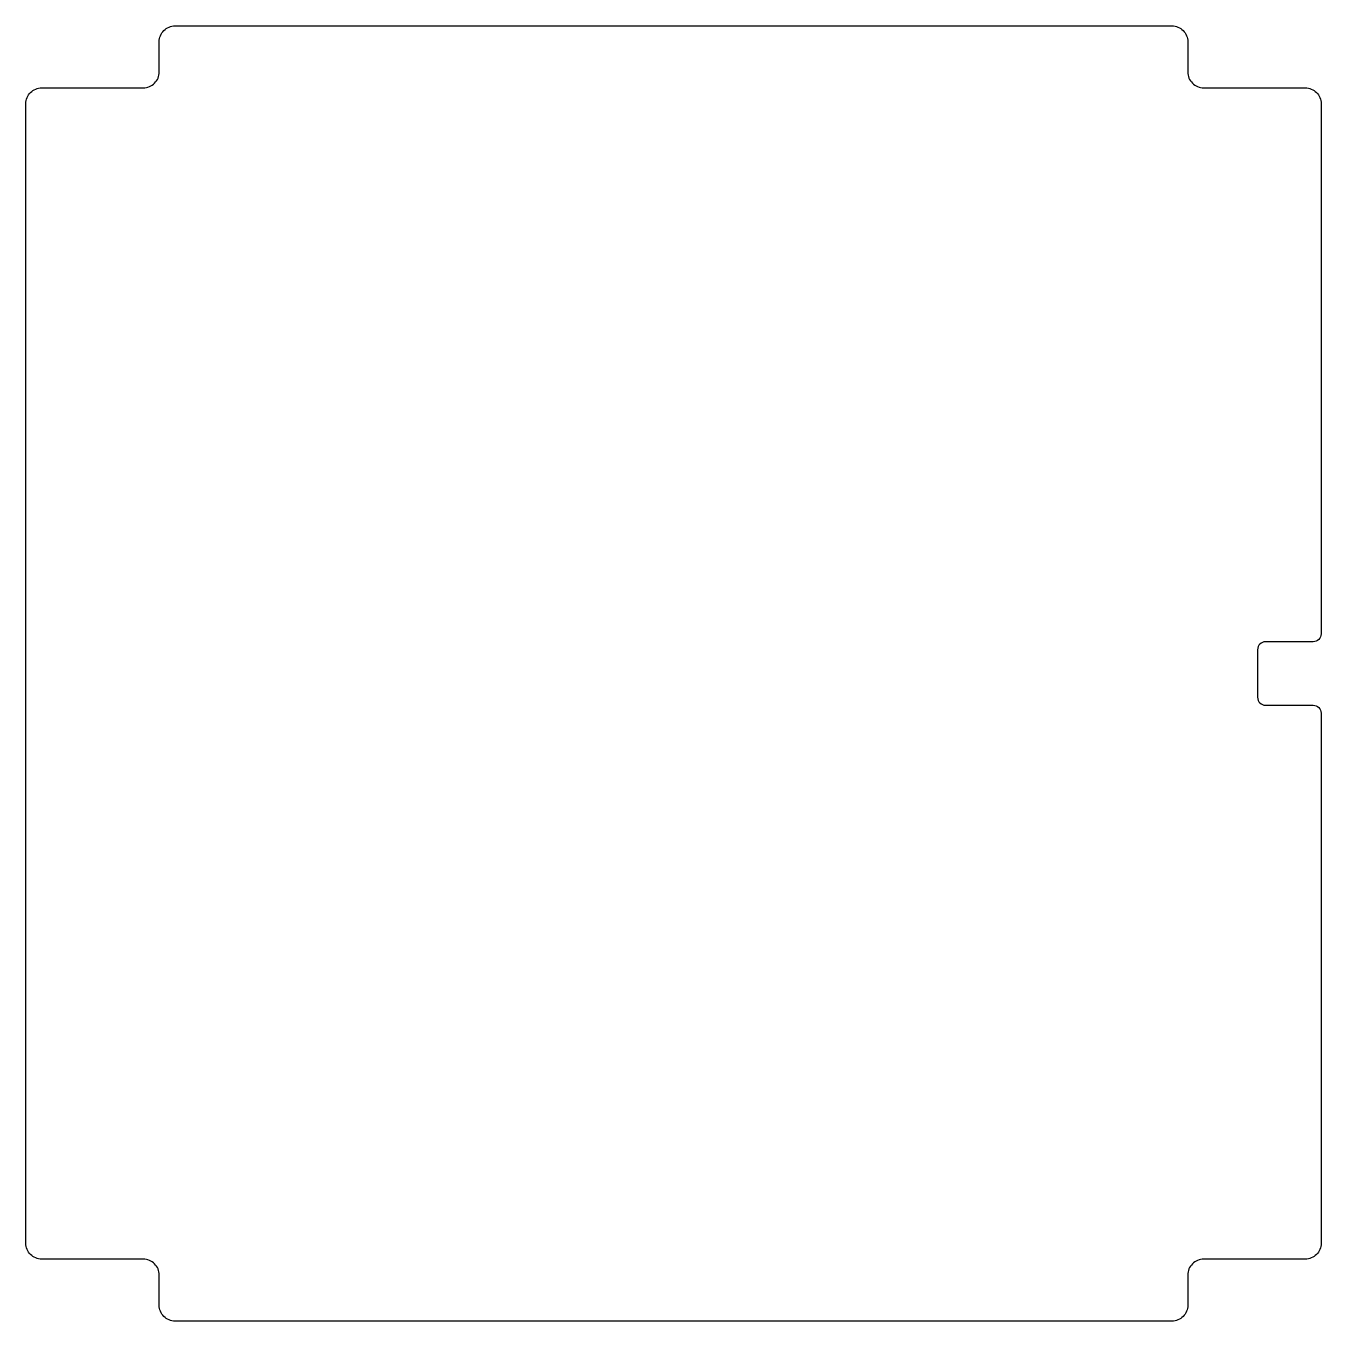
# Model space of a CAD drawing. Header units: millimetres. Extents: x -204 to 204, y -194 to 214.
import ezdxf

# ---------------------------------------------------------------- set-up
doc = ezdxf.new("R2010")
doc.units = ezdxf.units.MM
doc.layers.get('0').update_dxf_attribs({"linetype": 'CONTINUOUS'})

msp = doc.modelspace()

# ---------------------------------------------------------------- linework, layer by layer
msp.add_lwpolyline([(204, -169.5, -0.414214), (199, -174.5), (167, -174.5, 0.414214), (162, -179.5), (162, -189, -0.414214), (157, -194), (-157, -194, -0.414214), (-162, -189), (-162, -179.5, 0.414214), (-167, -174.5), (-199, -174.5, -0.414214), (-204, -169.5), (-204, 189.5, -0.414214), (-199, 194.5), (-167, 194.5, 0.414214), (-162, 199.5), (-162, 209, -0.414214), (-157, 214), (157, 214, -0.414214), (162, 209), (162, 199.5, 0.414214), (167, 194.5), (199, 194.5, -0.414214), (204, 189.5), (204, 22.5, -0.414214), (201.5, 20), (186.5, 20, 0.414214), (184, 17.5), (184, 2.5, 0.414214), (186.5, 0), (201.5, 0, -0.414214), (204, -2.5)], format="xyb", close=True)

doc.saveas('drawing.dxf')
